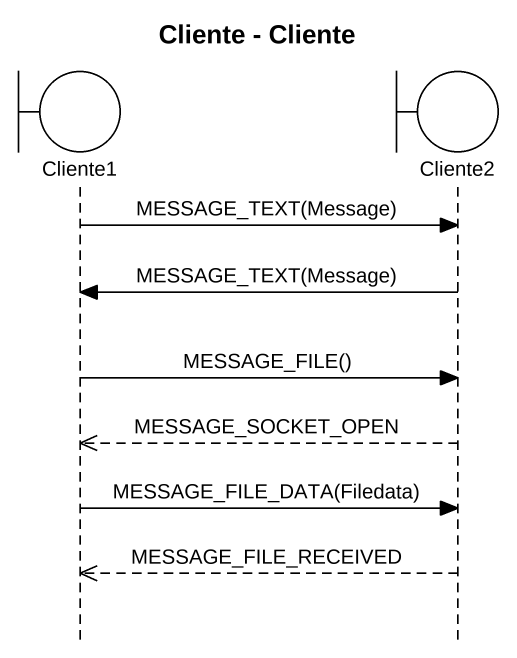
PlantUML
@startuml
title Cliente - Cliente
hide footbox
boundary Cliente1
boundary Cliente2

Cliente1 -> Cliente2 : MESSAGE_TEXT(Message)
Cliente2 -> Cliente1 : MESSAGE_TEXT(Message)
Cliente1 -> Cliente2 : MESSAGE_FILE()
Cliente2 -->> Cliente1 : MESSAGE_SOCKET_OPEN
Cliente1 -> Cliente2 : MESSAGE_FILE_DATA(Filedata)
Cliente2 -->> Cliente1 : MESSAGE_FILE_RECEIVED
@enduml
